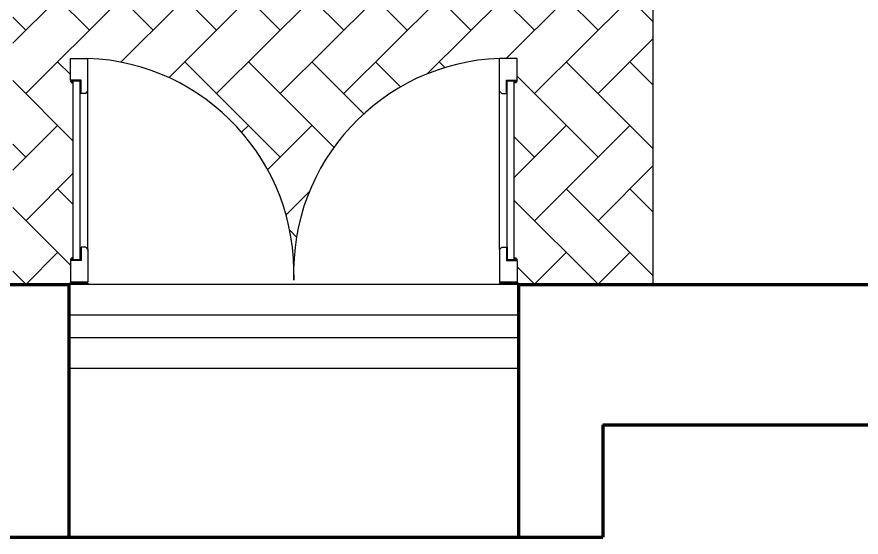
# Model space of a CAD drawing. Header units: inches. Extents: x -2 to 11.2, y -3.4 to 32.7.
# Drawn here: x 1.057 to 2.56, y -0.2 to 0.726 of the extents above; entities that cross this region are included whole.
import ezdxf

# ---------------------------------------------------------------- set-up
doc = ezdxf.new("R2010")
doc.units = ezdxf.units.IN
doc.header["$MEASUREMENT"] = 0
for name, color, linetype in [('Mobiliario', 2, 'Continuous'), ('Puertas', 1, 'Continuous'), ('Textura piso', 8, 'Continuous'), ('Ventana', 4, 'Continuous')]:
    doc.layers.add(name, color=color, linetype=linetype)
doc.layers.add('Paredes', color=5, linetype='Continuous', lineweight=80)

# ---------------------------------------------------------------- blocks, each defined once
blk = doc.blocks.new('mesa estudio')
at = {"layer": 'Mobiliario'}
for q in [(108.6645412168615, 30.64937062814357), (108.0645412168615, 29.04937062814357)]:
    blk.add_line((108.6645412168615, 29.04937062814357), q, dxfattribs=at)
blk = doc.blocks.new('puerta v')
at = {"layer": 'Puertas'}
for p, q in [((108.3005747890126, 28.80725588391986), (108.2619299328637, 28.80725588396714)), ((108.2619299328637, 28.80725588396714), (108.2619299328777, 28.77604032957583)), ((108.3005747890126, 28.80725588391986), (108.2619299328637, 28.80725588396714)), ((108.3005747889242, 28.78830804240948), (108.3005747890126, 28.80725588391986)), ((108.3005747889242, 28.78830804240948), (108.3005747890126, 28.80725588391986)), ((108.3018234115574, 28.80329150855555), (108.3018234110065, 28.80725588393386)), ((108.3018234115574, 28.80329150855555), (108.3018234110065, 28.80725588393386)), ((108.3057877872763, 28.80329150850078), (108.3018234115574, 28.80329150855555)), ((108.3057877872763, 28.80329150850078), (108.3018234115574, 28.80329150855555)), ((108.3018234117733, 28.80204288636105), (108.3018234117789, 28.78955666461798)), ((108.3018234117789, 28.78955666461798), (108.3018234117733, 28.80204288636105)), ((108.6209018715663, 28.80204288615214), (108.3018234117733, 28.80204288636105)), ((108.6209018715663, 28.80204288611331), (108.3018234117733, 28.80204288636105)), ((108.3018234117733, 28.80204288636105), (108.3018234117789, 28.78955666461798)), ((108.3018234117789, 28.78955666461798), (108.3018234117733, 28.80204288636105)), ((108.6209018715663, 28.80204288615214), (108.3018234117733, 28.80204288636105)), ((108.6209018715663, 28.80204288611331), (108.3018234117733, 28.80204288636105)), ((108.6169374956315, 28.80329150906758), (108.6209018713504, 28.80329150908015)), ((108.6169374956315, 28.80329150906758), (108.6209018713504, 28.80329150908015)), ((108.6209018713504, 28.80329150908015), (108.6209018707995, 28.80725588445851)), ((108.6209018713504, 28.80329150908015), (108.6209018707995, 28.80725588445851)), ((108.6209018715663, 28.80204288688566), (108.6209018715719, 28.78955666514258)), ((108.6209018715719, 28.78955666514258), (108.6209018715663, 28.80204288688566)), ((108.6209018715663, 28.80204288688566), (108.6209018715719, 28.78955666514258)), ((108.6209018715719, 28.78955666514258), (108.6209018715663, 28.80204288688566)), ((108.6221504938701, 28.80725588447252), (108.660795350019, 28.80725588442527)), ((108.6221504937817, 28.78830804296213), (108.6221504938701, 28.80725588447252)), ((108.6221504938701, 28.80725588447252), (108.660795350019, 28.80725588442527)), ((108.6221504937817, 28.78830804296213), (108.6221504938701, 28.80725588447252)), ((108.660795350033, 28.77604033010127), (108.660795350019, 28.80725588442527)), ((108.660795350019, 28.80725588442527), (108.660795350033, 28.77604033010127)), ((108.660795350033, 28.77604033010127), (108.660795350019, 28.80725588442527)), ((108.660795350019, 28.80725588442527), (108.660795350033, 28.77604033010127)), ((108.6620439720269, 28.77604033004799), (108.6620439720129, 28.80725588443926)), ((108.6632925940068, 28.80725588445328), (108.6620439720129, 28.80725588443926)), ((108.6620439720269, 28.77604033004799), (108.6620439720129, 28.80725588443926)), ((108.6632925940068, 28.80725588445328), (108.6632925940208, 28.77604033006199)), ((108.6632925940068, 28.80725588445328), (108.6632925940208, 28.77604033006199)), ((108.6957567708002, 28.80975312880302), (108.6645412166456, 28.809753128789)), ((108.6645412166456, 28.809753128789), (108.6645412168615, 28.80850450666181)), ((108.6957567710161, 28.80850450660853), (108.6645412168615, 28.80850450666181)), ((108.6957567710161, 28.80850450660853), (108.6957567708002, 28.80975312880302)), ((108.3243610421611, 28.78830804241746), (108.3005747889242, 28.78830804240948)), ((108.3243610421611, 28.78830804241746), (108.3005747889242, 28.78830804240948)), ((108.3243610419452, 28.78955666461196), (108.3018234117789, 28.78955666461798)), ((108.3243610419452, 28.78955666461196), (108.3018234117789, 28.78955666461798)), ((108.3243610419452, 28.78955666461196), (108.324856589245, 28.79005221151057)), ((108.3243610419452, 28.78955666461196), (108.324856589245, 28.79005221151057)), ((108.3243610417126, 28.78000470491492), (108.3243610421611, 28.78830804241746)), ((108.3243610417126, 28.78000470491492), (108.3243610421611, 28.78830804241746)), ((108.3253521356058, 28.78955666454781), (108.324856589245, 28.79005221151057)), ((108.3253521356058, 28.78955666454781), (108.324856589245, 28.79005221151057)), ((108.6221504937876, 28.78955666445052), (108.3253521356058, 28.78955666454781)), ((108.6221504937876, 28.7895566644019), (108.3253521356058, 28.78955666454781)), ((108.6221504937876, 28.78955666445052), (108.3253521356058, 28.78955666454781)), ((108.6221504937876, 28.7895566644019), (108.3253521356058, 28.78955666454781)), ((108.5973731466683, 28.78955666514548), (108.5978686939681, 28.79005221211143)), ((108.5973731466683, 28.78955666514548), (108.5978686939681, 28.79005221211143)), ((108.5983642414056, 28.78955666514864), (108.5978686939681, 28.79005221211143)), ((108.5983642414056, 28.78955666514864), (108.5978686939681, 28.79005221211143)), ((108.5983642414056, 28.78955666514864), (108.6209018715719, 28.78955666514258)), ((108.5983642414056, 28.78955666514864), (108.6209018715719, 28.78955666514258)), ((108.5983642405448, 28.78830804295414), (108.6221504937817, 28.78830804296213)), ((108.598364241173, 28.78000470551888), (108.5983642405448, 28.78830804295414)), ((108.5983642405448, 28.78830804295414), (108.6221504937817, 28.78830804296213)), ((108.598364241173, 28.78000470551888), (108.5983642405448, 28.78830804295414)), ((108.3203966665446, 28.77604032952403), (108.2619299328777, 28.77604032957583)), ((108.3203966665446, 28.77604032952403), (108.2619299328777, 28.77604032957583)), ((108.3243610417126, 28.78000470491492), (108.3203966665446, 28.77604032952403)), ((108.3243610417126, 28.78000470491492), (108.3203966665446, 28.77604032952403)), ((108.4578389111308, 28.77604032942939), (108.3203966665446, 28.77604032952403)), ((108.6023286163661, 28.7760403300858), (108.3203966665446, 28.77604032952403)), ((108.598364241173, 28.78000470551888), (108.6023286163661, 28.7760403300858)), ((108.598364241173, 28.78000470551888), (108.6023286163661, 28.7760403300858)), ((108.6023286163661, 28.7760403300858), (108.660795350033, 28.77604033010127)), ((108.6023286163661, 28.7760403300858), (108.660795350033, 28.77604033010127)), ((108.6620439720269, 28.77604033004799), (108.6632925940208, 28.77604033006199)), ((108.6620439720269, 28.77604033004799), (108.6632925940208, 28.77604033006199)), ((108.3203966665446, 28.04346592816368), (108.2619299328777, 28.04346592811188)), ((108.2619299328637, 28.01225037372058), (108.2619299328777, 28.04346592811188)), ((108.3203966665446, 28.04346592816368), (108.2619299328777, 28.04346592811188)), ((108.3243610417126, 28.03950155277279), (108.3203966665446, 28.04346592816368)), ((108.4578389111308, 28.04346592825831), (108.3203966665446, 28.04346592816368)), ((108.3243610417126, 28.03950155277279), (108.3203966665446, 28.04346592816368)), ((108.6023286163661, 28.0434659277081), (108.3203966665446, 28.04346592816368)), ((108.3243610417126, 28.03950155277279), (108.3243610421611, 28.03119821527024)), ((108.3243610417126, 28.03950155277279), (108.3243610421611, 28.03119821527024)), ((108.598364241173, 28.03950155227501), (108.6023286163661, 28.0434659277081)), ((108.598364241173, 28.03950155227501), (108.6023286163661, 28.0434659277081)), ((108.598364241173, 28.03950155227501), (108.5983642405448, 28.03119821483975)), ((108.598364241173, 28.03950155227501), (108.5983642405448, 28.03119821483975)), ((108.6023286163661, 28.0434659277081), (108.660795350033, 28.04346592769262)), ((108.6023286163661, 28.0434659277081), (108.660795350033, 28.04346592769262)), ((108.660795350033, 28.04346592769262), (108.660795350019, 28.01225037336863)), ((108.660795350019, 28.01225037336863), (108.660795350033, 28.04346592769262)), ((108.660795350033, 28.04346592769262), (108.660795350019, 28.01225037336863)), ((108.660795350019, 28.01225037336863), (108.660795350033, 28.04346592769262)), ((108.6620439720269, 28.0434659277459), (108.6620439720129, 28.01225037335463)), ((108.6620439720269, 28.0434659277459), (108.6632925940208, 28.0434659277319)), ((108.6620439720269, 28.0434659277459), (108.6620439720129, 28.01225037335463)), ((108.6620439720269, 28.0434659277459), (108.6632925940208, 28.0434659277319)), ((108.6632925940068, 28.01225037334061), (108.6632925940208, 28.0434659277319)), ((108.6632925940068, 28.01225037334061), (108.6632925940208, 28.0434659277319)), ((108.3243610421611, 28.03119821527024), (108.3005747889242, 28.03119821527823)), ((108.3005747889242, 28.03119821527823), (108.3005747890126, 28.01225037376784)), ((108.3243610421611, 28.03119821527024), (108.3005747889242, 28.03119821527823)), ((108.3005747889242, 28.03119821527823), (108.3005747890126, 28.01225037376784)), ((108.3243610419452, 28.02994959307574), (108.3018234117789, 28.02994959306973)), ((108.3018234117733, 28.01746337132666), (108.3018234117789, 28.02994959306973)), ((108.3018234117789, 28.02994959306973), (108.3018234117733, 28.01746337132666)), ((108.3243610419452, 28.02994959307574), (108.3018234117789, 28.02994959306973)), ((108.3018234117733, 28.01746337132666), (108.3018234117789, 28.02994959306973)), ((108.3018234117789, 28.02994959306973), (108.3018234117733, 28.01746337132666)), ((108.3243610419452, 28.02994959307574), (108.324856589245, 28.02945404617714)), ((108.3243610419452, 28.02994959307574), (108.324856589245, 28.02945404617714)), ((108.3253521356058, 28.0299495931399), (108.324856589245, 28.02945404617714)), ((108.3253521356058, 28.0299495931399), (108.324856589245, 28.02945404617714)), ((108.6221504937876, 28.02994959323719), (108.3253521356058, 28.0299495931399)), ((108.6221504937876, 28.02994959328582), (108.3253521356058, 28.0299495931399)), ((108.6221504937876, 28.02994959323719), (108.3253521356058, 28.0299495931399)), ((108.6221504937876, 28.02994959328582), (108.3253521356058, 28.0299495931399)), ((108.5973731466683, 28.02994959264842), (108.5978686939681, 28.02945404568247)), ((108.5973731466683, 28.02994959264842), (108.5978686939681, 28.02945404568247)), ((108.5983642414056, 28.02994959264525), (108.5978686939681, 28.02945404568247)), ((108.5983642414056, 28.02994959264525), (108.5978686939681, 28.02945404568247)), ((108.5983642405448, 28.03119821483975), (108.6221504937817, 28.03119821483177)), ((108.5983642405448, 28.03119821483975), (108.6221504937817, 28.03119821483177)), ((108.5983642414056, 28.02994959264525), (108.6209018715719, 28.02994959265131)), ((108.5983642414056, 28.02994959264525), (108.6209018715719, 28.02994959265131)), ((108.6209018715663, 28.01746337090823), (108.6209018715719, 28.02994959265131)), ((108.6209018715719, 28.02994959265131), (108.6209018715663, 28.01746337090823)), ((108.6209018715663, 28.01746337090823), (108.6209018715719, 28.02994959265131)), ((108.6209018715719, 28.02994959265131), (108.6209018715663, 28.01746337090823)), ((108.6221504937817, 28.03119821483177), (108.6221504938701, 28.01225037332138)), ((108.6221504937817, 28.03119821483177), (108.6221504938701, 28.01225037332138)), ((108.3005747890126, 28.01225037376784), (108.2619299328637, 28.01225037372058)), ((108.3005747890126, 28.01225037376784), (108.2619299328637, 28.01225037372058)), ((108.6209018715663, 28.01746337153556), (108.3018234117733, 28.01746337132666)), ((108.6209018715663, 28.0174633715744), (108.3018234117733, 28.01746337132666)), ((108.6209018715663, 28.01746337153556), (108.3018234117733, 28.01746337132666)), ((108.6209018715663, 28.0174633715744), (108.3018234117733, 28.01746337132666)), ((108.3057877872763, 28.01621474918693), (108.3018234115574, 28.01621474913215)), ((108.3018234115574, 28.01621474913215), (108.3018234110065, 28.01225037375384)), ((108.3057877872763, 28.01621474918693), (108.3018234115574, 28.01621474913215)), ((108.3018234115574, 28.01621474913215), (108.3018234110065, 28.01225037375384)), ((108.6169374956315, 28.01621474872632), (108.6209018713504, 28.01621474871375)), ((108.6169374956315, 28.01621474872632), (108.6209018713504, 28.01621474871375)), ((108.6209018713504, 28.01621474871375), (108.6209018707995, 28.01225037333539)), ((108.6209018713504, 28.01621474871375), (108.6209018707995, 28.01225037333539)), ((108.6221504938701, 28.01225037332138), (108.660795350019, 28.01225037336863)), ((108.6221504938701, 28.01225037332138), (108.660795350019, 28.01225037336863)), ((108.6632925940068, 28.01225037334061), (108.6620439720129, 28.01225037335463)), ((108.6957567710161, 28.01100175118536), (108.6645412168615, 28.01100175113208)), ((108.6645412166456, 28.00975312900489), (108.6645412168615, 28.01100175113208)), ((108.6957567708002, 28.00975312899088), (108.6645412166456, 28.00975312900489))]:
    blk.add_line(p, q, dxfattribs=at)
for centre, start, end in [((108.6429108541292, 28.79076003928184), 182.2125988702744, 272.1090138169586), ((108.6429108541292, 28.02874621851207), 87.89098618304136, 177.7874011297258)]:
    blk.add_arc(centre, 0.3812651730860042, start, end, dxfattribs=at)
at = {"layer": 'Puertas', "extrusion": (0, 0, -1)}
for centre, major_axis, ratio, start_param, end_param in [((108.3018234115574, 28.80329150855555), (-0.002803236735186262, -0.002803236735186262), 0.9999999999972689, 2.356194490846817, 3.926990817651697), ((108.3018234115574, 28.80329150855555), (-0.002803236735186262, -0.002803236735186262), 0.9999999999972689, 2.356194490846817, 3.926990817651697), ((108.6632925937909, 28.80850450664776), (-0.0008829092079405563, 0.0008829092079405563), 0.9999999999790653, 4.71238898038469, 10.99557428756428)]:
    blk.add_ellipse(centre, major_axis=major_axis, ratio=ratio, start_param=start_param, end_param=end_param, dxfattribs=at)
at = {"layer": 'Puertas', "extrusion": (0, 0, -0.9999999999999999)}
blk.add_ellipse((108.6209018713504, 28.80329150908015), major_axis=(-0.002803236735192424, 0.002803236735192424), ratio=0.9999999999939091, start_param=-0.7853981627498364, end_param=0.785398164056331, dxfattribs=at)
blk.add_ellipse((108.6209018713504, 28.80329150908015), major_axis=(-0.002803236735192424, 0.002803236735192424), ratio=0.9999999999939091, start_param=-0.7853981627498364, end_param=0.785398164056331, dxfattribs=at)
at = {"layer": 'Puertas'}
for centre, major_axis, ratio, start_param, end_param in [((108.3018234115574, 28.01621474913215), (-0.002803236735186262, 0.002803236735186262), 0.9999999999972689, 2.356194490846817, 3.926990817651697), ((108.3018234115574, 28.01621474913215), (-0.002803236735186262, 0.002803236735186262), 0.9999999999972689, 2.356194490846817, 3.926990817651697), ((108.6209018713504, 28.01621474871375), (-0.002803236735192424, -0.002803236735192424), 0.9999999999939091, -0.7853981627498364, 0.785398164056331), ((108.6209018713504, 28.01621474871375), (-0.002803236735192424, -0.002803236735192424), 0.9999999999939091, -0.7853981627498364, 0.785398164056331), ((108.6632925937909, 28.01100175114613), (-0.0008829092079405563, -0.0008829092079405563), 0.9999999999790653, 4.71238898038469, 10.99557428756428)]:
    blk.add_ellipse(centre, major_axis=major_axis, ratio=ratio, start_param=start_param, end_param=end_param, dxfattribs=at)

msp = doc.modelspace()

# ---------------------------------------------------------------- hatches: boundary and pattern name
at = {"layer": 'Textura piso'}
h = msp.add_hatch(dxfattribs=at)
h.set_pattern_fill('AR-HBONE', color=256, scale=0.02, angle=270, style=0)
h.set_pattern_definition([(315, (-41.40975532190849, -126.9724224155329), (0.1131370849898476, -2.966472954665309e-17), [0.24, -0.08]), (45, (-41.35318677940849, -127.0289909580329), (0.1131370849898476, -2.966472954665309e-17), [0.24, -0.08])])
edge = h.paths.add_edge_path()
edge.add_line((3.789617499138672, 0.8499999999999943), (3.789617499138672, 1.249999999999972))
edge.add_line((3.789617499138672, 1.249999999999972), (4.014520456301838, 1.249999999999972))
edge.add_line((4.014520456301852, 1.249999999999972), (4.014520456301852, 1.916409855050176))
edge.add_line((4.014520456301852, 1.916409855050176), (3.997789110562678, 1.916409855050176))
edge.add_line((3.997789110562678, 1.916409855050176), (3.972692067725831, 1.916409855323252))
edge.add_line((3.972692067725831, 1.916409855323252), (3.9726920879299, 2.749999999999972))
edge.add_line((3.9726920879299, 2.749999999999972), (3.789617499138686, 2.749999999999972))
edge.add_line((3.789617499138686, 2.749999999999972), (3.789617499138686, 3.549656693825654))
edge.add_line((3.789617499138686, 3.549656693825654), (3.270000000000039, 3.549656693825654))
edge.add_line((3.270000000000039, 3.549656693825654), (3.270000000000039, 3.669656693825686))
edge.add_line((3.270000000000039, 3.669656693825715), (3.320000118081353, 3.669656693825715))
edge.add_line((3.320000118081353, 3.669656693825715), (3.320000118081353, 4.466256348274584))
edge.add_line((3.320000118081367, 4.466256348274555), (3.300000137388878, 4.466256348274584))
edge.add_line((3.300000137388878, 4.466256348274584), (3.270000137388877, 4.466256348601007))
edge.add_line((3.270000137388877, 4.466256348600979), (3.270000142202221, 4.664847962942105))
edge.add_line((3.270000142202221, 4.664847962942105), (3.266523226782539, 4.664847963163908))
edge.add_line((3.266523226782539, 4.664847963163908), (3.266523226751829, 4.65712186854941))
edge.add_ellipse((3.258385087717343, 4.657121868644282), major_axis=(0.005754533328592337, 0.005754533328592334), ratio=0.9999999999995753, start_angle=220.324277810343, end_angle=315.0000000376067, ccw=False)
edge.add_line((3.257721695477912, 4.649010812438831), (3.24840000059703, 4.651274613945219))
edge.add_line((3.24840000059703, 4.651274613945191), (3.248400000579778, 4.65838738522595))
edge.add_line((3.248400000579778, 4.65838738522595), (3.242325000087092, 4.658387384530187))
edge.add_ellipse((3.262232327030702, 4.642171043236317), major_axis=(0.01815587231771444, 0.01815587231771443), ratio=0.9999999999944409, start_angle=95.83402702700384, end_angle=134.8997913997697)
edge.add_line((3.236556085285585, 4.642215949411792), (3.232200000586062, 4.642215950320605))
edge.add_line((3.232200000586062, 4.642215950320605), (3.23220000059861, 4.63195172686747))
edge.add_line((3.232200000598596, 4.63195172686747), (3.178200006242946, 4.631951726891685))
edge.add_ellipse((3.230780771835683, 5.459750061604751), major_axis=(0.5865214487160243, 0.5865214487160242), ratio=0.9999999999999443, start_angle=134.7854552917822, end_angle=221.3655225276037, ccw=False)
edge.add_line((2.401319999549514, 5.462856001998375), (2.370000000000033, 5.462856000894845))
edge.add_line((2.370000000000047, 5.462856000894845), (2.370000000000047, 5.082856000952773))
edge.add_line((2.370000000000047, 5.082856000952773), (2.370000000000047, 4.232856000952779))
edge.add_line((2.370000000000047, 4.232856000952808), (2.370000000000047, 3.549656693825654))
edge.add_line((2.370000000000047, 3.549656693825654), (0.2500000000000426, 3.549656693825682))
edge.add_line((0.2500000000000426, 3.549656693825682), (0.2500000000000284, 2.049999999999983))
edge.add_line((0.2500000000000284, 2.049999999999983), (1.05000000000004, 2.049999999999983))
edge.add_line((1.05000000000004, 2.049999999999983), (1.05000000000004, 0.2499999999999574))
edge.add_line((1.05000000000004, 0.2499999999999716), (1.15029296790668, 0.2499999999999574))
edge.add_ellipse((1.151248622141239, 0.2512486230706088), major_axis=(0.0008829092079434275, -0.0008829092079434275), ratio=0.9999999999718328, start_angle=404.99999009415876, end_angle=629.9999999998847, ccw=False)
edge.add_line((1.151038067316605, 0.2537458668431896), (1.15249724436373, 0.2537458668425359))
edge.add_line((1.15249724436373, 0.2537458668425359), (1.152497244314958, 0.2936393455460262))
edge.add_ellipse((1.156461619708864, 0.2936393455110817), major_axis=(0.002803236735189784, -0.002803236735189785), ratio=0.9999999999952743, start_angle=135.0000000371419, end_angle=225.0000000377208, ccw=False)
edge.add_line((1.157710242527742, 0.2981209174284061), (1.157710242324711, 0.6082362336482561))
edge.add_ellipse((1.15646162012726, 0.6127178053041007), major_axis=(0.002803236735188009, 0.002803236735188008), ratio=0.9999999999965414, start_angle=135.0000000374863, end_angle=225.0000000380953, ccw=False)
edge.add_line((1.151980048324432, 0.613966427846492), (1.152497244762941, 0.6139664278489079))
edge.add_line((1.152497244762941, 0.6139664278489079), (1.152497244715676, 0.6526112839977571))
edge.add_line((1.15249724471569, 0.6526112839977429), (1.183712799106985, 0.6526112839837452))
edge.add_arc((1.168993089507168, 0.2716303627323384), 0.3812651730860097, 2.1090138169782904, 87.78740112972469, ccw=False)
edge.add_arc((1.931006910276949, 0.2716303627323384), 0.3812651730860104, 92.21259887032761, 177.8909861830217, ccw=False)
edge.add_line((1.916287200676777, 0.6526112839837594), (1.947502754962244, 0.6526112839977571))
edge.add_line((1.947502754962244, 0.6526112839977429), (1.947502754913444, 0.6127178051888791))
edge.add_ellipse((1.94353837955066, 0.6127178053041007), major_axis=(0.002803236735188008, -0.002803236735188009), ratio=0.9999999999965414, start_angle=314.9999999619048, end_angle=404.9999999625137, ccw=False)
edge.add_line((1.942289757353223, 0.6082362336482845), (1.942289757150192, 0.2981209174724029))
edge.add_ellipse((1.943538380075253, 0.2936393455110817), major_axis=(0.002803236735189785, 0.002803236735189784), ratio=0.9999999999952743, start_angle=-45.00000003772077, end_angle=44.99999996285804)
edge.add_line((1.948019951865604, 0.2923907229889551), (1.947502755467639, 0.2923907229913993))
edge.add_line((1.947502755467625, 0.2923907229913993), (1.947502755420373, 0.2537458668425217))
edge.add_line((1.947502755420373, 0.2537458668425359), (1.947502755448369, 0.2512486228425388))
edge.add_ellipse((1.948751377642878, 0.2512486230706088), major_axis=(0.0008829092079434275, 0.0008829092079434275), ratio=0.9999999999718328, start_angle=-89.99999999988478, end_angle=135.0000099058412, ccw=False)
edge.add_line((1.949371449814791, 0.2524972448494225), (1.949210298880345, 0.2524972448493514))
edge.add_ellipse((1.948751377642878, 0.2512486230706088), major_axis=(0.0008829092079434275, 0.0008829092079434275), ratio=0.9999999999718328, start_angle=-89.99999999988475, end_angle=135.0000099058412)
edge.add_line((1.949707031844568, 0.2500000001652154), (1.949999999784112, 0.2500000002158771))
edge.add_line((1.949999999784112, 0.2500000002158913), (2.189617499138677, 0.250000000187768))
edge.add_line((2.189617499138677, 0.2500000001877538), (2.189617499138677, 0.8499999999999659))
edge.add_line((2.189617499138677, 0.8499999999999659), (3.789617499138672, 0.8499999999999801))
h.paths.add_polyline_path([(3.211658352217754, 1.583118276465001), (3.217363475319075, 1.577286901535075), (3.223727151312474, 1.570004433330922), (3.223727151312474, 1.536703751397653), (3.230944287694939, 1.536703751397653), (3.230944287694939, 1.491178330461736), (3.23291308610284, 1.489648438665171), (3.230944287694939, 1.486885721440274), (3.230944287694939, 1.476543568019423), (3.223574146803955, 1.476543568019423), (3.212294036872777, 1.460714748836949, -0.2675163792784955), (3.262154199635717, 1.374193094195761), (3.262154199635702, 1.256995828934095), (3.280129412337288, 1.256995828934095), (3.280129412337288, 1.361074033675976), (3.350716363708472, 1.361074033675976), (3.350716363708457, 1.100703718529729), (3.280129412337288, 1.100703718529729), (3.280129412337288, 1.145008835115249), (3.262154199635717, 1.1509222389586), (3.262154199635717, 1.116531908547557, -0.4142135623725747), (3.162154199635808, 1.016531908547648), (3.051598233042483, 1.016531908547648), (3.051598233042483, 0.9313118735912838), (3.011547240800638, 0.9313118735912553), (3.011547240800638, 1.016531908547648), (2.902218028055273, 1.016531908547648, -0.4142135623729077), (2.80221802805525, 1.116531908547557), (2.802218028055265, 1.150943236942169), (2.780868420522808, 1.143919740011569), (2.780868420522793, 1.100703718529729), (2.710281469151624, 1.100703718529729), (2.710281469151724, 1.361074033675976), (2.780868420522793, 1.361074033675976), (2.780868420522793, 1.256995828934095), (2.802218028055307, 1.256995828934095), (2.802218028055364, 1.374193094195761, -0.2655810465965266), (2.85145414417731, 1.460350090972668), (2.84168388197763, 1.474462691927755), (2.833012863149548, 1.474462691927755), (2.833012863149548, 1.486987496901605), (2.830886009474753, 1.490059618876302), (2.833012863149548, 1.491532056035794), (2.833012863149534, 1.534723546047388), (2.840540286333223, 1.534723546047388), (2.841145285884437, 1.545528217519376), (2.84182310495126, 1.552858413293336), (2.843215483025503, 1.562827544239752), (2.846095081569601, 1.572819878551883), (2.849932402257537, 1.58016981464155), (2.854615872385708, 1.585558286062764), (2.860207903066538, 1.589838780732435), (2.866470772002174, 1.593404484598267), (2.873288005871729, 1.596348502375548), (2.880580902746715, 1.598746007206245), (2.888221602732898, 1.600649193758045), (2.896089627018114, 1.602119628649945), (2.9038973797322, 1.603195329671934), (2.911362870926794, 1.603917399850786), (2.919604564417213, 1.604411138602046), (2.927837694930787, 1.604486942361262), (2.933466461315021, 1.604356607225526), (2.935889036867849, 1.604291802818551), (2.938260819781249, 1.604230501352589), (2.940644571068731, 1.604181168268241), (2.943263019399964, 1.604144095476869), (2.946378885344856, 1.604117531508308), (2.95025488946257, 1.604099724891995), (2.955153752350213, 1.604088924157367), (2.961338194518277, 1.604083377834257), (2.969070936585496, 1.604081334452047), (2.978614699105066, 1.6040810425404), (2.990111643095844, 1.604080750628526), (3.00322169137749, 1.604078707246316), (3.017484207219724, 1.604073160923207), (3.032438553892376, 1.604062360188863), (3.047624094665395, 1.604044553572493), (3.06258019280861, 1.604017989603761), (3.076846211603126, 1.603980916812503), (3.089961514291403, 1.603931583728098), (3.101570552393639, 1.60386794696808), (3.111738130294512, 1.603786795503481), (3.120634140662091, 1.603684626393687), (3.128428476102357, 1.603557936697115), (3.138628075754653, 1.603327991237592), (3.149558419072847, 1.602888947189712), (3.159334874498953, 1.602272876257615), (3.168047447856978, 1.601436666174862), (3.176166131304228, 1.600272914675401), (3.184066620615397, 1.598657741773906), (3.19186173796696, 1.596452685422747), (3.19974870277369, 1.592735072509043), (3.206513699662196, 1.587686841196415)], flags=16)
h.paths.add_polyline_path([(3.187220093611629, 1.518364745891745), (3.193382777310759, 1.516537320266679), (3.199185813421977, 1.514018972445143), (3.205897572394122, 1.509678105180143), (3.2079044245435, 1.5079781891869), (3.204110498710605, 1.510833904976522), (3.200700983931711, 1.513039027531448), (3.197560392057767, 1.514724357742324), (3.194573234940492, 1.516020696499226), (3.191624024431491, 1.517058844692798), (3.188617212741931, 1.517950457016212), (3.185537013522833, 1.518730603375673), (3.182387580787662, 1.519415207480023), (3.179173068543776, 1.520020193038619), (3.175897630803831, 1.520561483760531), (3.172565421577715, 1.521055003355428), (3.169180594883713, 1.521516675531046), (3.165747304721194, 1.521962423998673), (3.162269705111072, 1.522404364621622), (3.158751950056029, 1.522839381894158), (3.155198193575345, 1.523260552461892), (3.151612589673448, 1.523660952974836), (3.147999292365014, 1.524033660080704), (3.144362455662886, 1.524371750427179), (3.140706233573013, 1.524668300662853), (3.137034780111108, 1.524916387435866), (3.133312324622224, 1.525111395178328), (3.12934339781107, 1.525257939458214), (3.124892605712176, 1.525362943627414), (3.119724554368929, 1.525433331037419), (3.113603849814098, 1.525476025040206), (3.106295098106088, 1.525497948987521), (3.097562905237652, 1.525506026231341), (3.087171877290331, 1.525507180123185), (3.075010086729463, 1.525507180123185), (3.061459471796212, 1.525507180123185), (3.047025437172607, 1.525507180123185), (3.032213387540338, 1.525507180123185), (3.017528727581322, 1.525507180123185), (3.003476861977362, 1.525507180123185), (2.990563195410374, 1.525507180123185), (2.979293132562049, 1.525507180123185), (2.970040995986807, 1.525506949344816), (2.962656779728974, 1.525505333896234), (2.956859395703731, 1.525500949106771), (2.952367755834985, 1.525492410306214), (2.948900772023507, 1.525478332824122), (2.946177356204629, 1.525457331990282), (2.943916420281852, 1.525428023134253), (2.941836876179167, 1.525389021585823), (2.939706099273707, 1.525338942674267), (2.937485318787992, 1.525276401729883), (2.935184227426959, 1.525200014081378), (2.932812517879469, 1.525108395059362), (2.930379882831076, 1.525000159992743), (2.927896014979396, 1.524873924211448), (2.925370607022174, 1.52472830304518), (2.922813351644706, 1.52456191182381), (2.920230479862113, 1.524373596654442), (2.917614375991079, 1.524163126759021), (2.914953962669912, 1.523930502138654), (2.912238162534678, 1.523675722791751), (2.909455898226241, 1.523398788720101), (2.906596092368375, 1.523099699921289), (2.903647667615544, 1.522778456398299), (2.900599546591494, 1.522435058148545), (2.897446075234086, 1.522067312778205), (2.894203292639517, 1.521664258314075), (2.890892661193192, 1.521212740387057), (2.887535643293006, 1.5206996046293), (2.884153701324365, 1.520111696671592), (2.880768297680476, 1.519435862146338), (2.877400894751148, 1.518658946684241), (2.874072954927314, 1.517767795917763), (2.870782401203144, 1.516722946741055), (2.867432998988434, 1.515379701101352), (2.863904974297341, 1.513567052209481), (2.860078553143495, 1.511113993275245), (2.855833961540043, 1.507849517509413), (2.851051425501879, 1.503602618122557), (2.845611171042066, 1.498202288324677), (2.843102008257034, 1.49548851829698), (2.843708270986355, 1.493163921446211), (2.844956047731017, 1.49007315991318), (2.846446403133939, 1.487689992444899), (2.848199479105375, 1.485881307286434), (2.850235417555638, 1.48451399268302), (2.852574360395039, 1.483454936880122), (2.855236449533734, 1.482571028122862), (2.858244454086858, 1.481746961272933), (2.861631651995168, 1.480938657657106), (2.866886944358043, 1.47980694716), (2.869687248459456, 1.479264251897945), (2.863071089853008, 1.480595157555541), (2.856374040861795, 1.482193307135816), (2.849591181347435, 1.484445458965439), (2.845541075176115, 1.488624038240715), (2.842870769969124, 1.495238423907466), (2.842975500891654, 1.495351695011351), (2.842682930989682, 1.497095388798471), (2.84310200825702, 1.495488518297037), (2.845611171042293, 1.49820228832499), (2.851051425501979, 1.503602618122699), (2.858034433660052, 1.509803540149676), (2.86556203895212, 1.514629370520055), (2.872010881383829, 1.517215616937165), (2.878936913010392, 1.519070259364582), (2.885670730210649, 1.52041454401413), (2.89229419256489, 1.521426970958231), (2.898518680319356, 1.522200629846537), (2.906863821795639, 1.523140785094228), (2.915113824405594, 1.523961953236721), (2.922789327396586, 1.52457946018265), (2.930236570684826, 1.525008886347109), (2.937342749591792, 1.525283397685541), (2.944043137392242, 1.525440874578891), (2.95018930565729, 1.525488268978734), (2.956859395682415, 1.525500949106771), (2.962656779728974, 1.525505333896234), (2.970040995986807, 1.525506949344816), (2.979293132562049, 1.525507180123185), (2.990563195410374, 1.525507180123185), (3.003476861977362, 1.525507180123185), (3.017528727581322, 1.525507180123185), (3.032213387540338, 1.525507180123185), (3.047025437172607, 1.525507180123185), (3.061459471796212, 1.525507180123185), (3.075010086729463, 1.525507180123185), (3.087171877290331, 1.525507180123185), (3.097562905237652, 1.525506026231341), (3.106295098091977, 1.52549794898755), (3.11360384981127, 1.525476025040206), (3.122826126135053, 1.525411696515988), (3.131474883969844, 1.525207652918567), (3.138765150088318, 1.524825738791804), (3.146043226414989, 1.524235425841198), (3.153209968591199, 1.523496185334068), (3.160155606619668, 1.522673028674234), (3.168167038625015, 1.521654919159715), (3.174545577922828, 1.52078492066866), (3.180972221507972, 1.519722869479068)], flags=0)
h.paths.add_polyline_path([(2.924141878259064, 1.604473842446367), (2.916461554268039, 1.604282187200255), (2.914873690909445, 1.604158321432834), (2.922544759596263, 1.604481063781776)], flags=16)
h.paths.add_polyline_path([(3.09420474705567, 2.410590329780149), (2.967323288737248, 2.529116441219827), (2.856915021139088, 2.408775478936974), (2.826500726836159, 2.372759735832261), (2.757869725880695, 2.313973596663999), (2.755385440064288, 2.313697897424476), (2.746804966498047, 2.290084641270369), (2.709367618065954, 2.241621354858523), (2.64662763995257, 2.20347307444402), (2.624089383664895, 2.203128694293099), (2.613698283107254, 2.212145786276807), (2.60906700744448, 2.239362388259309), (2.611676541167114, 2.269792512087776), (2.643828410567153, 2.335262162786051), (2.696846816200122, 2.386742158699064), (2.723078678358902, 2.458701361912773), (2.76418005184685, 2.517047268066165), (2.831513988386476, 2.566887656614881), (2.835575715697857, 2.575138629894667), (2.873924167570124, 2.616365080938664), (2.775210619590311, 2.708578183968228), (2.692948539592237, 2.631282965200825), (2.636122731381619, 2.581416944745939), (2.6066656785747, 2.566776846426649), (2.532384596457021, 2.533837583828699), (2.52260378295054, 2.506722145809363), (2.498049931274437, 2.481852324363132), (2.436199779515235, 2.447352530430777), (2.40396048558641, 2.440699548013555), (2.387386929535239, 2.44965291466022), (2.377931197852689, 2.480329451458061), (2.387702795849947, 2.520742885444292), (2.421803952507105, 2.568090945474665), (2.464144502069502, 2.6063245087594), (2.503957517450459, 2.637865849908735), (2.507113742503037, 2.649846696290354), (2.523150180981702, 2.688759480779737), (2.525570174224669, 2.700638350919121), (2.629723920770488, 2.777739756617706), (2.642614854910391, 2.794999629926394), (2.664091307198419, 2.812380111989938), (2.517679692075248, 2.949150288185507, -0.414213562372807), (2.51566384623942, 3.008358341993585), (3.016095665996616, 3.544067463878179, -0.414213562373579), (3.075303719804765, 3.546083309714106), (3.65182877478523, 3.007523351308805, -0.4142135623736307), (3.653844620621001, 2.948315297500642), (3.355196708126158, 2.628614581760985), (3.354815370985932, 2.626625378687805), (3.336010230138669, 2.600783618753638), (3.320812291081779, 2.591806279142787), (3.153412800863777, 2.412606175616048, -0.4142135623732886)], flags=16)
h.paths.add_polyline_path([(3.260574727718364, 1.193001235399407), (3.2618471478456, 1.192591676223373), (3.260574727718364, 1.192591676223373)], flags=0)
h.paths.add_polyline_path([(1.883970720305598, 0.8160422509366754), (1.883970720305598, 0.820061159779442), (1.878999249212512, 0.820061159779442), (1.878999249212512, 0.8161938066949119, 0.01042263796228277)], flags=16)
h.paths.add_polyline_path([(1.885119844164848, 1.053720301155607), (1.898885133584855, 1.053720301155607), (1.898885133584855, 1.048748830062465), (1.923742489050511, 1.048748830062493), (1.923742489050511, 1.043777358969407), (1.933685431236668, 1.043777358969436), (1.933685431236668, 1.038805887876322), (1.94362837342284, 1.03880588787635), (1.94362837342284, 1.033834416783236), (1.953571315609139, 1.033834416783236), (1.953571315609139, 1.02886294569015), (1.958542786702225, 1.028862945690179), (1.95854278670221, 1.023891474597093), (1.963514257795296, 1.023891474597093), (1.963514257795296, 1.018920003503752), (1.973457199981581, 1.01892000350378), (1.973457199981596, 1.00897706131758), (1.978428671074681, 1.008977061317609), (1.978428671074681, 1.004005590224494), (1.983400142167767, 1.004005590224494), (1.983400142167767, 0.9940626480382946), (1.988371613260853, 0.994062648038323), (1.988371613260838, 0.9841197058521516), (1.993343084354038, 0.9841197058521516), (1.993343084354038, 0.9741767636657812), (1.998314555447138, 0.9741767636657812), (1.998314555447138, 0.9542908792934099), (2.003286026540223, 0.9542908792934384), (2.003286026540223, 0.9353520234456312), (1.885119844164848, 0.9353520234457449), (1.885119844164848, 0.8250326308724993), (1.839227480467599, 0.8250326308724993), (1.839227480467599, 0.8300041019656135), (1.829284538281314, 0.830004101965585), (1.829284538281314, 0.8349755730586708), (1.819341596095143, 0.8349755730586708), (1.819341596095143, 0.8399470441517565), (1.814370125002057, 0.8399470441517565), (1.814370125002043, 0.8449185152450696), (1.804427182815772, 0.844918515245098), (1.804427182815772, 0.8498899863381553), (1.799455711722672, 0.8498899863381268), (1.799455711722686, 0.8548614574312694), (1.7944842406296, 0.8548614574312126), (1.7944842406296, 0.8648043996174124), (1.789512769536387, 0.8648043996174124), (1.789512769536387, 0.8697758707104697), (1.784541298443315, 0.8697758707105265), (1.784541298443301, 0.8797188128966411), (1.77956982735023, 0.8797188128966695), (1.779569827350215, 0.8896617550830683), (1.774598356257144, 0.8896617550830399), (1.774598356257144, 0.9045761683623539), (1.769626885164044, 0.9045761683623255), (1.769626885164058, 0.9353520234459154), (1.740834566719272, 0.9353520234459438), (1.740150288704598, 0.9282224485659469), (1.738986537205164, 0.9201037651183981), (1.737371364303527, 0.912203275806803), (1.735166307952355, 0.904408158455368), (1.731448695038651, 0.8965211936488231), (1.726400463725923, 0.8897561967604872), (1.721831898994921, 0.8846115442049438), (1.716000524064455, 0.8789064211032098), (1.708718055860572, 0.8725427451100529), (1.675417373927317, 0.8725427451100529), (1.675417373927331, 0.8653256087275736), (1.629891952991386, 0.865325608727602), (1.628362061194849, 0.8633568103196865), (1.625599343969967, 0.8653256087275736), (1.615257190549087, 0.8653256087275736), (1.615257190549102, 0.8726957496185719), (1.599428371366628, 0.8839758595497358, -0.2675163792785146), (1.512906716725439, 0.8341156967868244), (1.395709451463773, 0.8341156967868244), (1.395709451463773, 0.8161404840852242), (1.49978765620564, 0.8161404840852526), (1.49978765620564, 0.7455535327140694), (1.239417341059408, 0.7455535327140694), (1.239417341059408, 0.8161404840852526), (1.283722457644913, 0.8161404840852526), (1.289635861488279, 0.834115696786796), (1.255245531077236, 0.8341156967868244, -0.4142135623725747), (1.155245531077327, 0.9341156967867335), (1.155245531077327, 1.044671663380058), (1.070025496120962, 1.044671663380058), (1.070025496120962, 1.084722655621903), (1.155245531077327, 1.084722655621874), (1.155245531077327, 1.194051868367268, -0.4142135623729076), (1.255245531077236, 1.294051868367291), (1.289656859471847, 1.294051868367234), (1.282633362541233, 1.315401475899733), (1.239417341059408, 1.315401475899705), (1.239417341059408, 1.385988427270917), (1.499787656205655, 1.385988427270803), (1.499787656205655, 1.315401475899733), (1.395709451463773, 1.315401475899733), (1.395709451463773, 1.294051868367234), (1.512906716725439, 1.294051868367177, -0.2655810465965212), (1.599063713502346, 1.244815752245216), (1.613176314457434, 1.254586014444925), (1.613176314457434, 1.263257033272993), (1.625701119431341, 1.263257033272993), (1.62877324140598, 1.265383886947745), (1.630245678565473, 1.263257033272993), (1.673437168577067, 1.263257033272993), (1.673437168577053, 1.255729610089304), (1.684241840049154, 1.255124610538104), (1.691572035822929, 1.254446791471281), (1.701541166769388, 1.253054413397052), (1.711533501081533, 1.250174814852897), (1.718883437171058, 1.246337494165033), (1.724271908592357, 1.241654024036933), (1.728552403262256, 1.236061993355804), (1.732118107128102, 1.22979912442014), (1.735062124905397, 1.222981890550614), (1.737459629735994, 1.215688993675712), (1.739362816287738, 1.208048293689529), (1.74083325117968, 1.200180269404115), (1.741908952201612, 1.192372516690028), (1.742631022380408, 1.18490702549667), (1.743124761131725, 1.176665332005484), (1.743200564890941, 1.1684322014911), (1.743070229755176, 1.162803435108486), (1.74300542534823, 1.160380859554692), (1.74294412388241, 1.158009076645129), (1.742894790797919, 1.155625325352815), (1.742857718006491, 1.153006877019237), (1.742831154037987, 1.149891011077017), (1.742813347421603, 1.146015006953547), (1.742802546687045, 1.141116144087931), (1.742797000363936, 1.134931701904264), (1.742794956981726, 1.127198959837045), (1.742794665070079, 1.117655197317475), (1.742794373158205, 1.106158253326697), (1.742792329775995, 1.093048205045051), (1.742786783452885, 1.078785689202817), (1.742775982718541, 1.063831342530165), (1.742758176102171, 1.048645801757147), (1.74273161213344, 1.033689703613931), (1.742694539342253, 1.01942368483094), (1.742645206257777, 1.006308382135643), (1.742581569497844, 0.9946993440391054), (1.742500418033174, 0.9845317661248316), (1.742398248923337, 0.9756357557607771), (1.742271559226793, 0.9678414203167449), (1.742041613767213, 0.9576418206668507), (1.741602569719362, 0.9467114773489982), (1.740986498787237, 0.936935021923091), (1.740834566719272, 0.9353520234459438), (1.885119844164848, 0.9353520234458017)], flags=16)
h.paths.add_polyline_path([(1.96848572888851, 0.9393764660141528), (1.888942191398684, 0.9393764660141528), (1.888942191398684, 1.013948532410694), (1.968485728888496, 1.013948532410694)], flags=0)
h.paths.add_polyline_path([(1.948599844516053, 0.9990341191314087), (1.948599844516053, 0.9443479371072385), (1.893913662491769, 0.9443479371072385), (1.893913662491769, 0.9990341191314371)], flags=0)
h.paths.add_polyline_path([(1.938656902329768, 0.9890911769452657), (1.938656902329768, 0.9493194082003242), (1.90385660467804, 0.9493194082003242), (1.90385660467804, 0.9890911769452657)], flags=0)
h.paths.add_polyline_path([(1.928713960143597, 0.9791482347590943), (1.928713960143597, 0.9592623503864672), (1.90882807577114, 0.9592623503864672), (1.908828075771126, 0.9791482347590943)], flags=0)
h.paths.add_polyline_path([(1.918771017957297, 0.9692052925726671), (1.918771017957297, 0.9642338214795814), (1.913799546864212, 0.9642338214795814), (1.913799546864226, 0.9692052925726671)], flags=0)
h.paths.add_polyline_path([(1.743187464976074, 1.17212801816342), (1.742995809729877, 1.179808342154587), (1.742871943962513, 1.181396205512982), (1.743194686311426, 1.173725136825965)], flags=16)
h.paths.add_polyline_path([(1.874027778119313, 0.9344049949210387), (1.874027778119313, 0.8598329285243551), (1.809398653908858, 0.8598329285242983), (1.809398653908858, 0.9344049949210955)], flags=0)
h.paths.add_polyline_path([(1.869056307026213, 0.929433523827754), (1.869056307026227, 0.8747473418035838), (1.824313067188214, 0.8747473418036122), (1.824313067188214, 0.9294335238277256)], flags=0)
h.paths.add_polyline_path([(1.864084835933141, 0.9244620527346683), (1.864084835933127, 0.8846902839897552), (1.834256009374386, 0.8846902839897552), (1.8342560093744, 0.9244620527346683)], flags=0)
h.paths.add_polyline_path([(1.859113364840042, 0.9194905816415826), (1.859113364840042, 0.894633226176154), (1.844198951560671, 0.894633226176154), (1.844198951560671, 0.9194905816415542)], flags=0)
h.paths.add_polyline_path([(1.854141893746856, 0.9145191105484685), (1.854141893746842, 0.8996046972692113), (1.849170422653771, 0.8996046972692398), (1.849170422653771, 0.9145191105484685)], flags=0)
h.paths.add_polyline_path([(1.635809011328163, 1.253586965432845), (1.634202140826716, 1.253167888165478), (1.636915910854128, 1.250658725380816), (1.642316240652349, 1.245218470920605), (1.648517162679326, 1.23823546276256), (1.653342993049733, 1.230707857470321), (1.655929239466843, 1.224259015038882), (1.657783881894275, 1.21733298341249), (1.659128166543866, 1.210599166211608), (1.660140593487952, 1.203975703857708), (1.660914252376145, 1.19775121610266), (1.661854407622897, 1.1894060746354), (1.662675575766258, 1.181156072020542), (1.663293082712471, 1.173480569022132), (1.663722508876674, 1.166033325740017), (1.66399702021522, 1.158927146832042), (1.664154497108555, 1.152226759028025), (1.664201891508412, 1.146080590763773), (1.66421457163645, 1.139410500713467), (1.664218956425913, 1.133613116693567), (1.664220571874495, 1.126228900435734), (1.664220802652864, 1.116976763860492), (1.664220802652864, 1.105706701012167), (1.664220802652864, 1.09279303444518), (1.664220802652864, 1.078741168841219), (1.664220802652864, 1.064056508882203), (1.664220802652864, 1.049244459249934), (1.664220802652864, 1.034810424626329), (1.664220802652864, 1.021259809693078), (1.664220802652864, 1.00909801913221), (1.664219648761019, 0.9987069911848891), (1.664211571517185, 0.9899747983277791), (1.66418964756987, 0.9826660466054307), (1.664125319045695, 0.9734437702878438), (1.663921275448232, 0.9647950124520719), (1.663539361321455, 0.9575047463337114), (1.662949048370834, 0.9502266700069129), (1.66220980786386, 0.943059927832536), (1.661386651204111, 0.9361142898013384), (1.660368541686694, 0.9281028577798622), (1.659498543198922, 0.9217243185039763), (1.658436492008917, 0.9152976749153083), (1.657078368421395, 0.9090498028108129), (1.655250942796314, 0.9028871191117958), (1.65273259497485, 0.8970840830005216), (1.648391727709793, 0.8903723240285046), (1.646691811717247, 0.8883654718799221), (1.64954752750603, 0.8921593977115663), (1.651752650061113, 0.895568912490802), (1.653437980272017, 0.8987095043647457), (1.654734319028861, 0.9016966614820774), (1.655772467222533, 0.9046458719910504), (1.656664079545848, 0.9076526836804248), (1.65744422590528, 0.9107328828989978), (1.658128830009687, 0.9138823156357034), (1.65873381556824, 0.9170968278792486), (1.65927510629038, 0.9203722656186244), (1.659768625884965, 0.9237044748426513), (1.660230298061066, 0.9270893015404056), (1.660676046528323, 0.9305225917011342), (1.661117987151854, 0.9340001913143681), (1.661553004423496, 0.937517946365034), (1.661974174991883, 0.9410717028482622), (1.662374575504629, 0.9446573067491784), (1.662747282610368, 0.9482706040568303), (1.663085372956857, 0.9519074407590153), (1.663381923192517, 0.9555636628493005), (1.66363000996563, 0.959235116311504), (1.663825017707964, 0.9629575717989951), (1.663971561987879, 0.9669264986116275), (1.664076566157107, 0.971377290709853), (1.664146953567098, 0.9765453420538677), (1.664189647569884, 0.9826660466076476), (1.6642115715172, 0.9899747983302802), (1.664219648761019, 0.9987069911848891), (1.664220802652864, 1.00909801913221), (1.664220802652864, 1.021259809693078), (1.664220802652864, 1.034810424626329), (1.664220802652864, 1.049244459249934), (1.664220802652864, 1.064056508882203), (1.664220802652864, 1.078741168841219), (1.664220802652864, 1.09279303444518), (1.664220802652864, 1.105706701012167), (1.664220802652864, 1.116976763860492), (1.664220571874495, 1.126228900435734), (1.664218956425913, 1.133613116693567), (1.66421457163645, 1.139410500714263), (1.664206032835878, 1.143902140592019), (1.6641919553538, 1.147369124396562), (1.664170954519932, 1.150092540220299), (1.664141645663918, 1.152353476140973), (1.664102644115474, 1.15443302024542), (1.664052565203974, 1.156563797153268), (1.663990024259476, 1.158784577632275), (1.663913636611156, 1.161085668995639), (1.663822017588956, 1.163457378545814), (1.663713782522393, 1.165890013591252), (1.663587546741212, 1.168373881441681), (1.663441925574688, 1.170899289402797), (1.663275534353019, 1.173456544780294), (1.663087219184064, 1.176039416560513), (1.662876749288955, 1.178655520429771), (1.662644124668347, 1.181315933750852), (1.662389345321785, 1.184031733885917), (1.662112411249666, 1.186813998197891), (1.661813322451508, 1.189673804051068), (1.661492078927807, 1.192622228807494), (1.661148680678309, 1.19567034982893), (1.660780935308168, 1.198823821187517), (1.660377880843782, 1.202066603783663), (1.659926362916863, 1.205377235228497), (1.659413227158979, 1.208734253129649), (1.658825319201284, 1.212116195097934), (1.658149484675945, 1.215501598742122), (1.657372569214004, 1.218869001671152), (1.656481418447356, 1.222196941495241), (1.655436569270719, 1.225487495219426), (1.654093323631059, 1.228836897434036), (1.652280674739174, 1.232364922125072), (1.649827615804924, 1.236191343279245), (1.646563140039234, 1.240435934882157), (1.642316240652292, 1.245218470920719), (1.636915910854128, 1.250658725380845), (1.63420214082673, 1.253167888165507), (1.631877543976032, 1.252561625436272), (1.628786782442788, 1.251313848691524), (1.626403614974635, 1.249823493288631), (1.624594929816112, 1.248070417317109), (1.623227615212755, 1.246034478866903), (1.622168559409786, 1.243695536027445), (1.621284650652612, 1.241033446888849), (1.620460583802569, 1.238025442335214), (1.619652280186799, 1.234638244427373), (1.618520569689821, 1.229382952064611), (1.617977874429513, 1.226582647970389), (1.61930878008377, 1.233198806563138), (1.620906929665423, 1.239895855560633), (1.623159081495146, 1.24667871507512), (1.627337660770436, 1.250728821246412), (1.633952046437145, 1.253399126453388), (1.634065317541086, 1.253294395530872)], flags=0)
h.paths.add_polyline_path([(1.331714857929086, 0.8356951687041487), (1.331305298753051, 0.834422748576884), (1.331305298753051, 0.8356951687041487)], flags=0)
h.paths.add_polyline_path([(1.498184942622103, 1.964118977297318), (2.18615220046658, 1.964118977297318), (2.18615220046658, 1.842372729002619), (1.498184942622103, 1.842372729002619)], flags=24)
h.paths.add_polyline_path([(1.312357416760015, 2.276735032292493), (2.412777161555184, 2.276735032292493), (2.412777161555184, 2.04548922974044), (1.312357416760015, 2.04548922974044)], flags=24)

# ---------------------------------------------------------------- linework, layer by layer
at = {"layer": 'Paredes'}
for p, q in [((0.2500000000000284, 0.25), (1.150000000000006, 0.2499999999999716)), ((1.150000000000006, 0.25), (1.150000000000006, -0.1999999999999886)), ((1.950000000000017, 0.25), (1.950000000000017, -0.1999999999999886)), ((1.950000000000017, 0.25), (3.789617499138672, 0.25)), ((2.100000000000023, 0), (2.100000000000023, -0.1999999999999886)), ((2.100000000000023, 0), (9.209914235824897, 0)), ((1.000000000000028, -0.2000000000000171), (2.100000000000023, -0.1999999999999886))]:
    msp.add_line(p, q, dxfattribs=at)
at = {"layer": 'Puertas'}
msp.add_line((1.151248622180475, 0.2187844458454435), (1.149999999985994, 0.2187844460613348), dxfattribs=at)
at = {"layer": 'Ventana'}
for p, q in [((1.949999999784112, 0.25), (1.150000000000006, 0.2499999986388559)), ((1.150000000000006, 0.2500000002158913), (1.150000000000006, 0.09999999863885023)), ((1.950000000000017, 0.0999999999999659), (1.949999974062777, 0.2500000002158629)), ((1.94999998701438, 0.1950000001079104), (1.149999999982995, 0.194999999427381)), ((1.949999987048415, 0.1550000001079184), (1.150000000017016, 0.154999999427389)), ((1.950000000000017, 0.0999999999999659), (1.150000000000006, 0.09999999863885023))]:
    msp.add_line(p, q, dxfattribs=at)

# ---------------------------------------------------------------- block references
at = {"layer": 'Mobiliario', "rotation": 270}
msp.add_blockref('mesa estudio', (-26.85975312900487, 108.9145412168615), dxfattribs=at)
at = {"layer": 'Ventana', "rotation": 270}
msp.add_blockref('puerta v', (-26.85975312900487, 108.9145412168615), dxfattribs=at)

doc.saveas('drawing.dxf')
